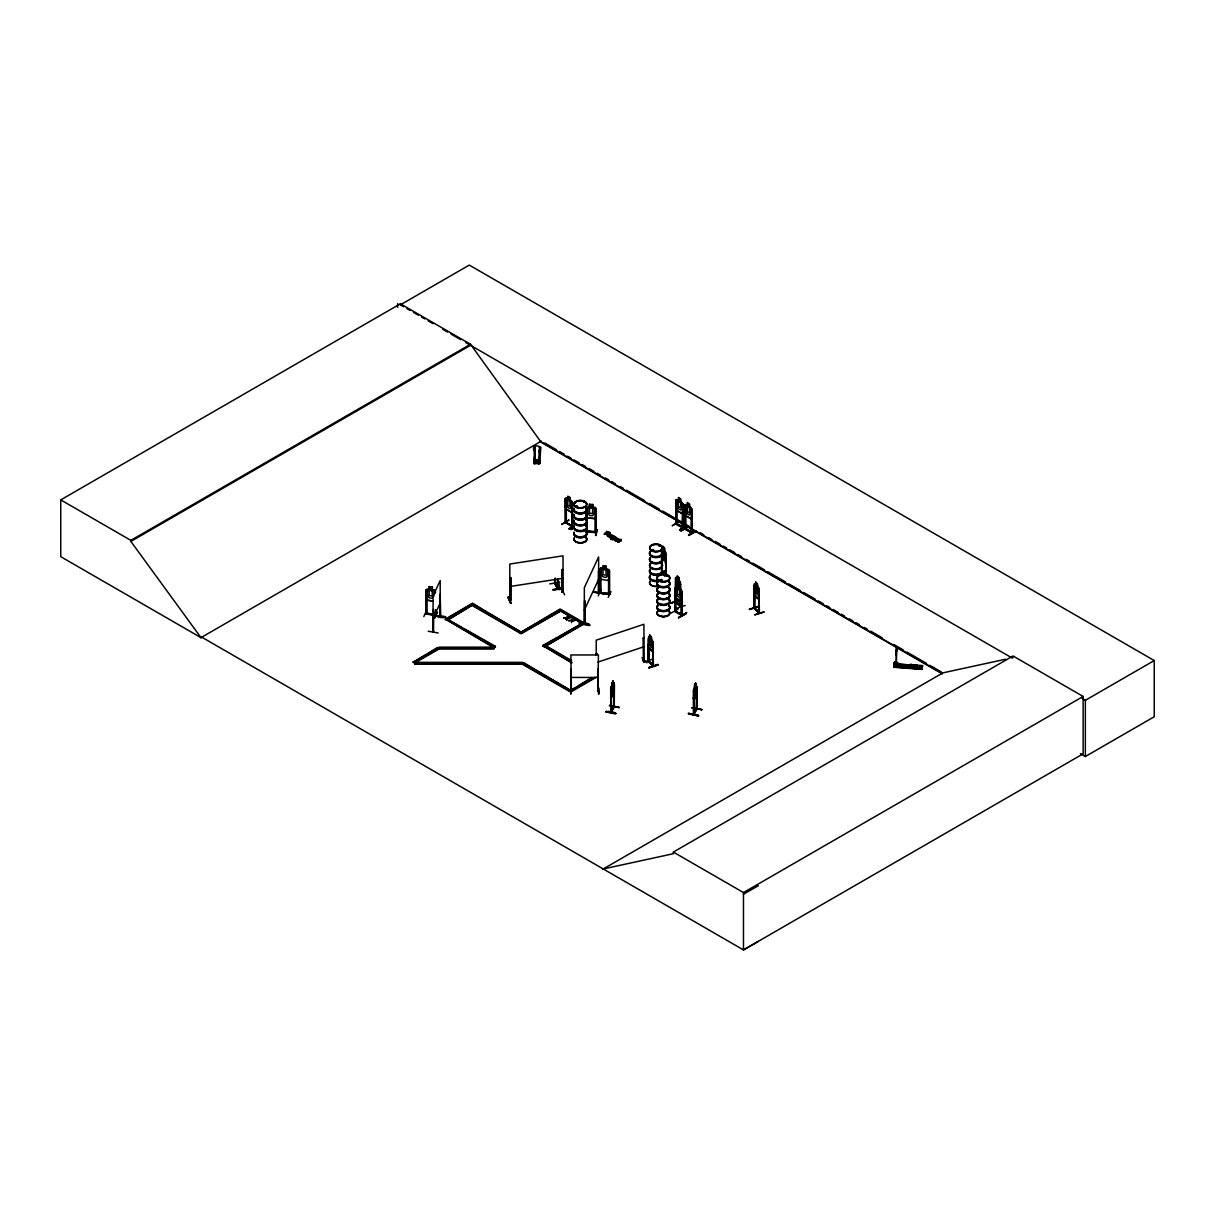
<?xml version="1.0" encoding="UTF-8"?>
<svg xmlns="http://www.w3.org/2000/svg" width="1215" height="1215" viewBox="0 0 1215 1215"><rect width="100%" height="100%" fill="white"/><g stroke="black" fill="none" stroke-linecap="round" stroke-linejoin="round"><path stroke-width="1.5" d="M539.46 461.67L534.236 461.715L534.236 463.173L535.207 454.562M896.579 648.658L896.23 665.698L896.564 648.491L896.017 650.42M894.832 662.631C890.231 663.633 903.246 662.433 894.787 662.327M894.802 662.084L894.604 665.44L894.453 662.646M895.987 663.451L895.106 663.223M896.624 651.574L896.67 650.693M428.227 631.253L438.144 632.969M535.162 461.442L534.448 450.476L535.162 461.32M535.147 448.851L533.917 463.553L534.737 449.185M535.147 448.411L535.253 446.771M534.615 463.553L535.192 452.8M534.965 463.568L535.177 458.161M536.028 460.47L536.028 462.778L536.028 460.47L537.607 460.364L537.607 462.809M536.392 460.774L537.227 459.938M536.848 461.244L536.954 459.862M538.67 458.055L538.336 463.431L538.731 457.888M539.065 452.512L539.293 448.927M539.141 458.222L538.67 463.629L539.384 463.295L539.49 460.181L539.096 461.351L534.737 461.26L534.342 460.075L534.342 461.548M539.323 458.237L539.718 463.659L540.827 447.5M539.794 452.876L540.417 447.15M538.594 461.518L539.323 450.583M896.138 651.301L895.926 655.25M895.895 663.147L895.015 662.722M579.494 622.657L589.488 624.616L584.263 623.705M584.931 600.833L585.007 623.386C581.772 620.212 601.41 629.507 579.373 623.341M598.631 592.191L598.281 593.603L598.98 593.148M894.255 666.169L894.164 666.944L921.881 669.025L922.489 665.577L919.679 665.364L919.011 668.615L922.033 668.387L894.24 666.367M894.604 664.878L894.817 663.922M921.972 668.25L921.79 669.389L894.073 667.308L894.179 665.045L920.469 666.868M922.322 666.959L894.665 664.559M922.413 666.579L922.489 665.577M696.377 695.603C698.124 684.956 694.175 705.9 693.355 697.729M605.875 711.869C611.813 709.56 625.148 717.139 605.89 711.777M688.525 713.934C719.477 720.298 667.825 708.892 698.306 715.817M688.692 713.615L698.458 715.544M688.692 713.251L698.458 715.134M896.609 664.119L922.489 665.866M537.212 461.093L536.924 461.108M613.742 706.887L610.72 712.446L611.54 712.005L611.251 687.356L612.968 680.886L611.98 683.817L612.649 681.782M611.479 711.337L614.501 706.128L611.145 712.491L611.115 689.437M693.401 714.435L693.446 713.615M693.446 714.435L696.696 708.998M694.13 714.131L697.076 709.059L696.742 686.505L696.408 709.56L697.106 709.074M696.408 708.74L697.152 708.193L693.795 713.357M586.86 531.973L586.951 509.267L586.025 509.191M589.381 507.05L589.396 504.225L592.753 504.483L592.631 507.384L594.302 508.432L594.302 513.596L592.631 515.692L589.488 515.449L587.817 513.11L587.817 507.946L589.488 507.156L589.503 504.331M594.97 518.562L587.058 518.03L594.97 518.562L596.094 515.965M586.131 530.833L596.033 531.851M592.738 507.308L592.753 504.483M594.925 507.399L596.109 508.478L595.882 532.686L596.003 508.493L594.925 507.399L587.088 506.883L586.025 507.794M595.122 509.875L596.049 509.951L595.122 509.875L595.001 532.58L595.122 531.532L596.109 531.821M595.471 535.496L596.884 529.512M894.179 665.045L896.989 665.258L896.989 666.428M897.551 663.937L896.943 666.959L896.943 665.486M909.671 664.605L909.002 667.855L909.671 664.605C915.229 662.342 910.081 672.366 912.48 664.818M914.986 665.015C911.447 669.237 919.436 669.83 917.796 665.228L914.986 665.304M575.986 506.67L576.958 506.184M577.262 506.837L577.11 506.594M577.626 506.351L576.457 506.017M584.643 502.205L583.716 502.418M651.589 550.182L653.564 550.046M652.425 550.258L652.85 549.636M659.229 546.036L659.927 545.581M659.517 546.31L659.654 545.581M659.654 579.859L660.869 580.011M660.702 580.026L660.003 579.631M666.64 576.153L667.688 576.305L667.05 575.834M665.577 563.304C662.858 561.634 670.938 565.081 662.054 559.143M610.781 695.755L610.674 688.298L613.712 682.39L614.213 707.434M610.781 688.328L611.16 686.688M652.531 640.518L653.123 666.26L648.02 661.142L648.582 636.569L653.123 642.097L652.44 651.726L648.506 647.701L647.944 644.466M759.01 596.58L758.494 598.813L759.117 596.55M555.422 583.853L554.997 578.31M557.898 587.635L558.11 588.03M644.026 660.641C641.687 661.689 644.421 657.892 644.193 660.596L643.904 624.267L596.231 640.168L596.231 655.158M643.008 660.717L643.904 659.593M670.832 602.974L679.823 600.043M694.19 713.266L693.401 713.615M643.601 662.418L652.592 659.092M749.64 609.505L758.6 606.498L749.427 609.307M683.119 511.348L682.298 513.717L676.679 510.482L676.026 507.247L676.816 510.376M685.579 515.524L684.835 512.35L685.503 515.57L691.122 518.82L691.943 516.436M681.964 598.889L681.159 601.106L675.737 597.871M682.04 598.843L681.22 601.228L675.601 597.977L674.933 594.758L675.677 597.932M536.939 460.576L536.559 459.847L536.939 460.713M509.708 600.21L510.832 600.301L510.801 577.763L509.814 577.717L510.71 577.565L510.573 599.997M566.843 619.422L567.587 617.585L570.686 617.19L567.587 618.055L566.843 619.878L566.251 619.073L566.843 619.878M571.582 622.612L572.432 618.192M566.949 617.721L563.806 618.131L566.949 617.721L567.694 615.458L567.678 617.676L570.686 617.66M566.251 619.544L566.858 617.645L563.806 617.66M567.678 617.676L568.271 615.792M608.244 580.39L609.474 577.854L608.32 580.497L600.635 579.312L599.663 576.335M433.406 609.581L433.406 632.089L433.527 609.322M440.605 616.688L440.194 594.181L440.407 617.007L440.544 616.142M435.456 615.686C460.971 616.476 430.52 621.381 435.502 611.692M433.482 632.043L433.087 630.919M433.087 631.739L433.072 595.866L440.194 580.527L440.194 616.658M598.463 592.297L598.357 593.588L598.6 570.594L598.737 593.695L598.6 556.941L584.339 587.635L584.324 623.842M579.358 623.432L579.494 622.642M593.801 592.282L603.931 593.467L593.938 591.933M508.326 596.99L511.12 603.172L508.386 596.96M508.295 597.37L510.573 603.247M561.679 524.546L569.045 519.99L561.755 524.197M573.829 527.538L570.853 529.543M672.32 525.852L679.671 521.281L672.381 525.488M688.495 526.839L681.205 530.591M688.449 526.687L681.129 530.94M678.183 609.019L670.893 613.226M909.686 665.942L911.888 665.866M426.632 591.583L425.736 591.447L426.632 591.583L426.662 614.122L426.738 591.386M433.831 596.276L433.831 591.113L432.206 589.943L432.343 587.042L429.047 586.587L429.153 589.472L427.513 590.141L427.513 595.304L429.153 597.765L432.206 598.236M432.92 601.121L426.784 600.164L425.797 597.188L426.89 600.028M432.312 589.867L432.343 587.042M434.454 590.125L435.578 591.341C433.497 589.123 428.166 587.756 425.766 589.837L425.812 614L432.95 615.048M423.792 616.597L426.465 610.841M425.964 613.681L425.766 612.861L432.95 614.456M433.072 618.344L440.194 603.005M434.317 618.238L437.005 612.011L434.393 617.812M437.127 612.436L434.454 618.192L437.491 612.497M602.898 568.499L600.666 568.164L608.29 569.334L609.444 570.488L609.474 594.606L609.368 570.458L606.194 568.954L606.194 566.19L602.898 565.734L603.005 568.62L601.379 569.288L601.379 574.452L603.005 576.912L606.057 577.383L607.697 575.424L607.697 570.26L606.057 569.091L606.194 566.19M600.499 570.731L599.603 570.594L600.499 570.731L600.696 593.026L599.587 592.859M584.339 610.127L598.6 579.418M608.563 571.764L609.459 571.9L608.563 571.764L608.548 594.484M600.802 589.639L598.205 595.836M600.696 568.104L599.633 568.985L599.511 593.087L609.566 594.393M599.815 592.039L600.362 592.434M608.548 593.664L600.605 592.647L609.566 593.573L608.366 593.846M608.366 594.424L609.429 594.363M608.183 597.385L610.993 591.583M570.883 668.615L570.944 691.031M566.342 522.951L566.266 506.048M571.87 525.67L572.705 525.776M675.92 524.014L683.194 528.145L683.21 503.967L680.81 501.613M676.284 522.997L676.709 524.394L676.892 507.338M683.103 527.325C665.987 518.425 687.918 528.722 682.511 526.961M678.41 500.413L677.211 500.641L678.41 508.72L680.658 510.011L681.843 508.478L680.81 498.849L678.41 497.467L678.41 500.413L675.935 499.881L675.98 523.999L683.468 527.963L682.724 505.091L682.374 527.705L682.724 505.091M691.927 532.413L684.728 528.206L685.412 528.631M691.472 532.033L692.277 533.081L685.032 528.859M691.32 532.869L691.548 515.798M675.905 610.902L674.811 610.613L675.631 611.084M675.13 610.462L675.631 611.904L675.798 594.849M681.387 592.738L682.298 592.981L681.387 592.738L681.281 615.215L681.706 614.213L682.374 615.504L675.13 611.282L681.752 614.274M682.39 615.458L681.615 615.018M614.426 684.501L614.258 707.449M609.581 705.566L619.21 707.722M693.856 714.557L693.902 689.437L695.512 682.936L695.587 685.883M694.646 684.971L695.618 682.952M694.646 685.898L695.299 684.789M694.099 691.593L694.175 714.147M696.408 709.56L697.076 686.581M693.704 699.916L696.241 695.527M692.064 707.996L702.012 709.606L692.231 707.646M678.684 588.592L679.519 587.24L678.836 577.459L678.745 580.269M648.81 660.671L647.96 660.277L653.457 666.124L652.911 643.16L652.561 665.82L653.366 666.033M648.795 661.507L648.324 647.929M754.849 607.758L753.999 607.363L754.576 607.94M754.576 608.761L754.059 585.767L754.576 608.761L755.776 582.061L757.477 583.747L758.175 588.349L757.325 594.879L754.895 590.247M759.421 613.195L758.965 590.247L758.57 612.861L759.436 613.165L754.318 608.092M675.996 602.458L676.315 601.547M676.254 602.306L676.254 596.687M680.005 605.799C681.342 608.016 677.879 603.111 679.99 599.056M652.06 549.742L653.062 550.562L652.941 549.742M651.999 550.106L652.895 549.894M659.35 546.082L659.988 545.915M659.031 580.163L659.836 579.692M510.71 599.466L509.708 599.39L510.816 599.208M510.786 600.271L509.799 600.407L509.814 564.049L563.001 555.817L563.183 592.176L562.302 591.492M562.089 591.28L562.97 591.082M584.734 623.827L584.688 601.349M611.236 711.701L611.449 711.99M696.863 709.514L696.271 684.44L693.431 690.393M648.84 661.568L648.795 648.4M661.674 555.878L662.023 559.204L662.145 548.026L663.193 549.377L662.357 549.453L662.357 554.617L664.453 559.356L665.197 552.855L664.605 548.223L663.041 546.492L664.605 548.223M555.331 583.048C552.658 579.935 563.441 601.896 558.095 579.555M539.794 447.484L539.141 447.484M533.856 463.538L539.794 463.629M534.858 463.568L535.238 463.371M538.108 463.614L538.792 463.598M618.693 540.888C618.739 543.773 616.506 541.024 618.268 539.688M617.858 540.113C621.381 536.498 610.462 539.582 616.688 541.283C613.59 538.048 618.526 538.807 618.116 539.354M651.787 550.365L653.397 550.365M659.138 580.011L660.003 579.813M660.611 580.238L659.76 580.724M660.869 580.588L659.107 580.36M571.733 501.218L572.584 502.676L572.569 526.839L565.248 522.663L565.309 498.59L567.861 499.076L567.785 496.176L570.184 497.558L571.217 507.187L570.017 508.705L567.785 507.414L566.585 504.514L566.585 499.35L567.785 499.122M565.385 498.666L566.16 497.998M574.543 503.572L575.303 503.025M685.564 504.544L692.034 509.07L692.018 533.233L684.804 529.057L684.835 504.924L687.31 505.47L687.234 502.554L689.634 503.936L690.667 513.581L689.467 515.099L687.234 513.808L686.035 510.907L686.035 505.744L687.234 505.516M684.835 504.924L685.64 504.498M570.746 688.161L570.853 693.719M610.158 535.511C610.583 525.837 598.205 538.321 608.396 532.762L610.143 532.793M615.959 538.989L615.534 540.326L617.22 540.979M618.222 540.447C620.394 536.666 611.084 540.736 617.22 540.508M599.587 592.039L599.83 592.829M557.442 588.409L557.472 579.099M911.66 666.367L909.686 666.215M201.872 637.222L201.083 637.693L60.75 556.667L60.75 499.897L400.403 303.796L470.524 344.27L540.645 441.531L942.111 673.323M400.403 303.796L400.403 304.844L469.279 265.083L1154.25 660.55L1154.25 716.744L1085.375 756.505L1080.454 753.649M60.75 499.897L130.871 540.371L470.524 344.27M758.342 941.443L743.474 949.917L201.781 637.176L200.976 637.632L130.871 541.419L470.524 345.318M200.976 637.632L541.434 441.075M565.309 498.59L565.598 522.526L572.842 526.672L572.098 503.8L571.84 526.505L572.098 503.8M565.598 500.048L566.084 523.103M570.184 500.322L571.703 501.294L566.114 498.15M572.751 504.179L571.84 503.936M565.598 521.706L565.856 523.058M571.764 525.791L566.084 522.511L572.386 525.958M573.48 525.958L569.045 528.874L573.829 526.566M569.045 528.874L573.526 526.353M573.799 526.505L569.455 529.102M570.898 529.224L573.769 527.857M570.837 529.573L573.829 528.009M446.756 618.936L495.431 646.334L494.004 647.853L445.343 619.058L472.514 603.369L521.174 632.165M445.343 619.756L471.086 604.189L521.174 633.106L560.115 611.327L521.174 633.805L472.711 605.829M604.478 534.433L607.88 532.474M604.478 533.962L608.396 532.762M609.004 533.886C615.458 536.711 602.336 536.301 609.383 535.147M608.973 535.739C609.125 536.255 605.647 534.691 609.763 535.268M610.158 535.04L606.984 534.873L608.563 535.967M608.259 536.62L611.099 534.98L609.505 534.068M610.948 538.23C611.464 540.69 615.246 538.61 611.631 538.868C607.439 539.141 618.435 541.283 615.838 537.334A1.823 1.063 0 0 0 615.063 536.681C609.793 535.572 606.649 540.083 612.314 535.147M609.429 537.288L612.8 535.435M675.935 499.881L675.98 524.06M613.332 536.802L613.833 536.043L612.375 535.678M676.239 501.339L676.709 524.394M613.864 538.473L615.443 537.562L612.74 537.516L613.864 538.944L611.844 537.744L613.833 536.043M616.461 537.546L612.831 539.43L610.446 538.534M619.65 539.384L620.06 540.553C621.685 541.662 621.472 538.594 619.984 539.582M619.574 539.809L617.979 540.736L615.959 539.445M621.305 539.384L617.585 541.525L618.936 542.239M620.06 540.553L618.177 541.799L618.936 541.784M445.343 619.058L494.004 647.155L494.004 649.023L438.949 649.023L414.619 663.071L413.191 662.251L437.522 647.489L438.949 648.309L494.004 648.309M683.377 505.47L682.466 505.243M413.191 662.251L426.176 654.748M429.411 652.88L437.522 648.202L438.949 649.023L438.949 647.155L494.004 647.155L495.431 646.334M676.679 510.482L682.39 513.672L683.043 504.012M438.949 648.309L414.619 662.357L413.191 661.537M685.716 506.822L684.804 506.579L685.716 506.822L685.792 529.345L685.169 528.115M689.634 506.716L691.107 507.642M691.289 532.899L691.548 510.179M692.201 510.558L691.289 510.33M691.122 518.82L685.564 515.509M679.671 529.71L687.022 525.533L679.732 529.77M680.081 530.363L687.371 526.141L679.671 530.18M680.795 530.818L688.495 526.368M688.541 534.828L695.846 530.651M584.582 600.787L584.445 623.735L544.092 647.033L584.445 623.037L560.115 608.988L519.762 632.985L560.115 609.687L563.35 611.57M688.905 535.496L696.195 531.228L688.571 535.223M571.87 663.071L542.68 645.514L581.605 623.735M542.68 646.213L557.275 637.784M560.51 635.916L579.98 624.677M414.619 663.527L523.862 662.752L572.037 691.274L544.745 675.51M541.525 673.657L523.862 663.451L522.45 664.271L414.619 664.225L414.619 662.357L522.526 662.357L522.45 664.271L570.625 692.094L596.368 677.226M675.145 588.85L675.631 611.904M677.332 587.741L677.135 579.631L678.684 581.226L678.684 586.389L677.135 584.795M679.641 586.405L677.332 584.977L677.332 587.923L676.132 588.151L676.132 593.315L677.332 596.216L679.565 597.507L680.764 595.988L680.764 590.824L679.565 589.214L679.732 586.359L677.332 585.159M681.19 590.065L682.116 591.477L682.116 615.641L682.04 591.477L675.616 586.845L674.887 611.57L681.995 615.61M675.631 611.312L682.04 614.775M681.311 615.185L681.63 600.089M678.593 617.676C703.045 602.67 662.509 626.758 686.293 613.697M678.653 617.645L685.989 613.469M591.705 677.575L570.625 690.454L575.485 687.644M578.735 685.761L591.705 678.274M522.45 663.572L570.625 691.381L594.758 677.454M602.458 869.424L942.916 672.852L1005.64 659.213M603.247 868.953L673.368 853.705L673.368 852.079L1013.021 655.979L1083.142 696.453L1083.142 753.816L743.474 949.917L743.474 892.554L1083.142 696.453M1013.021 657.604L1012.232 658.074L465.634 342.493M1082.125 698.428L1085.375 700.311L1154.25 660.55M743.474 894.194L758.342 885.72M587.012 531.137L586.07 531.122L595.882 531.836M596.109 532.641L585.979 531.881A6.531 3.767 0 0 1 581.226 537.516A6.531 3.767 0 0 1 574.057 532.808M644.026 659.821L643.251 660.094M425.827 613.727L433.041 614.836M426.738 613.256L425.63 613.089L425.766 613.955M434.681 615.367L435.608 615.458L435.593 609.611M600.605 592.404L599.511 592.267L599.694 593.117M609.322 594.606L599.618 593.102M613.454 539.171L612.071 537.82L615.063 537.152A1.823 1.063 0 0 1 615.838 537.805L616.461 538.002M643.1 638.209L644.087 638.103L643.1 638.209L643.343 660.899L643.008 659.897M647.155 662.828L641.976 657.725M755.684 584.855L755.684 582.091M759.071 589.214L758.479 587.65L759.162 613.347L759.117 589.169M759.421 590.718L758.646 590.353M649.645 634.989L651.437 636.66L652.121 641.262L651.27 647.792L648.856 643.145L649.736 634.959L649.736 637.723M648.324 638.574L648.537 661.674M749.397 609.338L758.631 606.179M597.993 662.054L643.904 646.745M653.381 643.616L652.607 643.267M754.925 614.805L764.083 612.102M754.849 614.79L763.87 611.828M657.786 664.316L648.81 667.703L658.029 664.954M648.856 667.673L657.816 664.726M649.083 667.931L658.014 664.924M677.18 578.522L676.299 578.78L677.135 587.012M675.798 579.358L675.95 587.422M679.823 581.362L680.506 582.911L678.79 580.269M679.99 589.7L680.309 583.975L680.764 590.065M680.764 584.445L679.99 584.081M680.081 599.906L671.09 603.293M670.817 603.005L680.051 600.21M675.996 601.881L680.446 606.209M676.208 608.457L685.184 605.48M661.568 548.481L661.568 572.614L666.382 571.035L661.507 572.189M664.605 551.003L665.547 552.202M662.054 548.178L666.078 553.736L666.033 575.971M665.623 575.485L665.942 554.784L666.352 575.88M661.902 573.04L661.568 571.733L662.099 572.311M661.735 572.022L666.169 570.898M549.757 583.883L559.75 582.274M553.053 589.472L562.909 588.03M553.068 589.882L562.925 588.136M553.205 590.171L563.046 588.409M572.022 525.412L572.447 526.809M682.648 526.702L683.103 528.145M562.089 569.622L563.092 569.683L562.089 569.622L562.211 592.358L562.196 569.82M562.196 592.297L563.092 591.948L562.302 592.312M561.862 589.078L564.595 594.834M910.308 665.577L911.66 665.79M509.814 586.526L563.001 578.31M567.678 617.205L570.686 617.19M563.806 618.131L566.858 617.645M574.877 619.604L572.326 620.789C575.728 621.594 574.801 618.769 575.424 620.394M568.529 620.394L571.688 619.984M574.877 620.075L572.417 620.409L575.424 619.923M568.529 620.865L571.597 620.85M693.826 713.812L694.145 713.418M510.042 600.438L509.799 599.587M577.14 506.64L576.305 506.807M577.216 507.08L576.062 506.564M685.169 528.935L684.926 505.015M675.267 611.358L675.008 587.422M597.947 668.63L597.947 691.107M598.448 688.222L598.782 694.175L598.463 687.751M571.354 691.305L570.883 654.961L598.418 654.961L597.947 691.305M612.831 683.772L612.831 692.079L611.798 693.795L611.251 692.52M438.949 647.853L494.004 647.853M570.883 677.438L598.418 677.438M435.532 615.489L445.373 617.311M612.375 536.149L613.757 536.453M585.979 509.404L586.906 509.465M586.025 531.669L596.049 532.428M922.55 665.972L894.741 663.724L894.119 666.746L921.881 669.025M896.473 664.696L920.56 666.412M896.442 665.015L920.484 666.822M909.002 667.567L911.827 667.779M613.454 538.701L613.119 537.713L615.443 537.562M759.162 612.527L754.378 607.865M675.996 601.638L675.403 601.091L676.269 601.455M593.816 592.13L603.825 593.649M429.153 586.708L432.206 587.179M434.697 592.616L435.593 592.753L434.606 592.814M426.814 600.104L432.95 601.045M426.83 613.302L433.041 614.258M694.418 684.789L694.57 687.599M614.061 682.784L613.742 707.479M614.061 690.196L613.727 693.522L611.145 697.866L613.621 693.507M692.094 707.874L701.86 709.803M619.194 707.373L609.398 705.444L619.179 707.373M557.715 588.971L554.648 583.489L554.708 579.661M652.744 549.575L653.594 550.182M609.034 534.372L610.507 535.177M685.306 529.436L685.457 506.959M691.927 533.233L691.943 509.055M653.062 664.833L648.43 661.082M896.473 648.461L896.898 649.919M597.355 529.573L596.033 535.511M400.403 304.844L403.669 306.727M406.934 308.61L410.199 310.493M413.449 312.377L418.34 315.201M421.605 317.085L424.87 318.968M428.136 320.851L433.026 323.676M442.807 329.326L447.697 332.151M450.962 334.034L460.743 339.668M676.74 499.456L682.253 502.63M544.715 442.959L556.181 449.58M559.462 451.479L564.383 454.319M567.648 456.202L570.928 458.101M574.209 459.984L579.13 462.824M582.41 464.722L585.676 466.621M588.956 468.504L593.877 471.344M597.157 473.243L600.423 475.126M605.343 477.966L608.624 479.864M611.904 481.748L615.17 483.646M620.09 486.486L623.371 488.369M626.651 490.268L644.679 500.671M649.585 503.511L659.426 509.191M662.691 511.075L674.173 517.696M677.438 519.595L682.359 522.435M685.64 524.318L688.92 526.216M700.387 532.838L703.667 534.737M708.573 537.562L711.853 539.46M715.134 541.358L720.055 544.198M723.335 546.082L726.6 547.98M729.881 549.863L734.802 552.704M738.082 554.602L741.347 556.485M746.268 559.325L749.549 561.224M752.829 563.107L764.296 569.729M767.576 571.627L785.604 582.031M788.869 583.929L800.351 590.551M803.616 592.434L815.098 599.071M818.363 600.954L823.284 603.794M826.565 605.693L829.845 607.576M833.125 609.474L838.031 612.314M841.312 614.198L844.592 616.096M849.498 618.936L852.778 620.819M856.059 622.718L859.339 624.601M864.26 627.441L867.525 629.34M870.806 631.223L882.272 637.86M893.754 644.482L903.58 650.146M906.861 652.045L926.529 663.39M929.794 665.288L941.276 671.91M539.566 441.379L674.386 519.215M677.666 521.114L942.354 673.93M685.792 528.753L691.836 532.352M606.589 531.259L610.143 533.248M619.255 539.627L621.366 540.842M616.324 538.761L617.858 539.657M566.6 613.438L582.82 622.809M568.271 616.263L567.694 615.458M571.658 660.611L545.505 645.514L548.785 648.111M485.484 611.57L472.514 603.369M488.734 613.438L519.549 631.238M552.05 649.995L563.487 656.586M566.752 658.484L570.017 660.368M542.68 645.514L571.87 662.372M450.006 620.819L461.366 627.365M464.601 629.249L495.431 647.033M673.368 852.079L743.474 892.554M652.971 666.169L652.911 650.648M680.4 607.06L680.309 598.965M598.539 694.099L598.494 687.796M661.902 572.219L664.742 575.819M613.302 536.316L611.965 536.392M758.555 587.68L754.621 583.671L754.044 584.248L754.014 608.335L759.117 613.302M758.555 598.646L754.652 594.758C753.133 586.42 754.561 599.618 758.585 598.782M754.895 608.077L758.904 612.087M648.613 647.656L652.501 651.559M648.84 660.975L652.865 665M678.836 577.459L677.18 575.758L677.135 578.705L675.419 577.839L675.479 586.951M679.793 581.438L675.95 577.398L675.57 585.266M557.898 588.455L557.822 579.039M557.624 588.941L557.761 579.616M663.329 547.403L664.21 549.377L663.329 548.33M661.643 550.106L662.054 573.07L662.372 559.872M664.742 575.242L661.643 572.584L664.423 575.91M555.377 583.337L557.791 587.756M507.885 597.446L510.619 603.202M911.812 665.942L910.901 666.853L909.61 666.048M693.902 694.585L694.448 695.876L696.028 691.016L695.481 683.088M586.04 515.145L587.058 518.03M665.456 552.172L665.972 553.767M659.031 580.451L659.001 580.299A6.44 3.721 0 0 1 661.75 579.418M693.461 697.744L693.811 699.946M570.822 687.751L570.853 694.19M1085.375 700.311L1085.375 756.505M897.596 662.54L897.596 663.997M894.559 662.069L894.604 665.44M693.355 690.348L693.431 714.572M680.764 599.435C684.379 617.493 677.56 598.858 675.449 602.017L680.506 607.075L680.446 599.527M680.446 582.896L680.4 590.369M680.309 583.975L680.309 589.594M612.861 680.856L612.937 683.802M610.705 688.282L610.781 712.491M600.59 570.534L600.605 593.224M586.951 509.267L587.012 531.957M572.417 502.721L572.417 510.087M555.331 578.249L555.377 583.929M555.058 579.601L555.027 583.99M538.989 461.822L538.989 462.991L534.63 462.9L534.63 461.73M397.654 303.583L397.654 307.304M130.871 540.371L130.871 541.419M669.07 587.999A6.531 3.767 0 0 1 663.405 593.664A6.531 3.767 0 0 1 657.755 587.999M668.994 588.394A6.44 3.721 0 0 1 663.405 593.968A6.44 3.721 0 0 1 657.831 588.394M668.964 593.224A6.409 3.706 0 0 1 663.405 598.782A6.409 3.706 0 0 1 657.862 593.224M668.994 593.36A6.455 3.721 0 0 1 663.405 598.949A6.455 3.721 0 0 1 657.816 593.36M669.07 581.803A6.531 3.767 0 0 1 663.405 587.452A6.531 3.767 0 0 1 657.755 581.803M658.788 581.028A6.531 3.767 0 0 1 661.719 580.041M668.994 587.346A6.44 3.721 0 0 1 663.405 592.935A6.44 3.721 0 0 1 657.831 587.346M668.979 582.198A6.424 3.706 0 0 1 663.405 587.756A6.424 3.706 0 0 1 657.847 582.198M658.864 581.423A6.424 3.706 0 0 1 661.75 580.466M669.07 587.68A6.531 3.767 0 0 1 663.405 593.345A6.531 3.767 0 0 1 657.755 587.68M669.07 581.484A6.531 3.767 0 0 1 663.405 587.134A6.531 3.767 0 0 1 657.755 581.484M658.788 580.709A6.531 3.767 0 0 1 661.719 579.722M668.994 581.15A6.44 3.721 0 0 1 663.405 586.724A6.44 3.721 0 0 1 657.831 581.15M669.07 605.678A6.531 3.767 0 0 1 663.405 611.342A6.531 3.767 0 0 1 657.755 605.678M668.994 606.072A6.44 3.721 0 0 1 663.405 611.646A6.44 3.721 0 0 1 657.831 606.072M668.964 610.902A6.409 3.706 0 0 1 663.405 616.461A6.409 3.706 0 0 1 657.862 610.902M668.964 594.181A6.409 3.706 0 0 1 663.405 599.724A6.409 3.706 0 0 1 657.862 594.181M668.994 611.039A6.455 3.721 0 0 1 663.405 616.628A6.455 3.721 0 0 1 657.816 611.039M668.979 611.282A6.424 3.706 0 0 1 663.405 616.84A6.424 3.706 0 0 1 657.847 611.282M668.994 593.831A6.455 3.721 0 0 1 663.405 599.42A6.455 3.721 0 0 1 657.816 593.831M669.07 599.481A6.531 3.767 0 0 1 663.405 605.131A6.531 3.767 0 0 1 657.755 599.481M668.994 605.024A6.44 3.721 0 0 1 663.405 610.613A6.44 3.721 0 0 1 657.831 605.024M668.979 599.876A6.424 3.706 0 0 1 663.405 605.434A6.424 3.706 0 0 1 657.847 599.876M669.07 605.359A6.531 3.767 0 0 1 663.405 611.024A6.531 3.767 0 0 1 657.755 605.359M669.07 599.162A6.531 3.767 0 0 1 663.405 604.812A6.531 3.767 0 0 1 657.755 599.162M668.994 598.828A6.44 3.721 0 0 1 663.405 604.402A6.44 3.721 0 0 1 657.831 598.828M534.448 450.598A3.448 2.81 3.6 0 1 534.448 446.619A3.448 2.81 3.6 0 1 539.308 446.725A3.448 2.81 3.6 0 1 539.308 450.704M585.903 519.458A6.394 3.691 0 0 1 581.21 524.971A6.394 3.691 0 0 1 574.194 520.354M585.949 508.402A6.44 3.721 0 0 1 581.21 513.945A6.44 3.721 0 0 1 574.148 509.298M585.934 507.369A6.424 3.706 0 0 1 581.21 512.897A6.424 3.706 0 0 1 574.163 508.265M585.949 514.613A6.44 3.721 0 0 1 581.21 520.157A6.44 3.721 0 0 1 574.148 515.509M586.025 514.218A6.531 3.767 0 0 1 581.226 519.838A6.531 3.767 0 0 1 574.057 515.13M586.025 513.899A6.531 3.767 0 0 1 581.226 519.519A6.531 3.767 0 0 1 574.057 514.811M585.949 513.565A6.44 3.721 0 0 1 581.21 519.109A6.44 3.721 0 0 1 574.148 514.461M586.025 508.022A6.531 3.767 0 0 1 581.226 513.641A6.531 3.767 0 0 1 574.057 508.933M586.025 507.703A6.531 3.767 0 0 1 581.226 513.322A6.531 3.767 0 0 1 574.057 508.614M585.919 520.369A6.409 3.706 0 0 1 581.21 525.898A6.409 3.706 0 0 1 574.179 521.265M585.903 537.136A6.394 3.691 0 0 1 581.21 542.649A6.394 3.691 0 0 1 574.194 538.032M585.949 526.08A6.44 3.721 0 0 1 581.21 531.623A6.44 3.721 0 0 1 574.148 526.976M585.934 525.047A6.424 3.706 0 0 1 581.21 530.575A6.424 3.706 0 0 1 574.163 525.943M585.949 532.292A6.44 3.721 0 0 1 581.21 537.835A6.44 3.721 0 0 1 574.148 533.188M586.025 531.578A6.531 3.767 0 0 1 581.226 537.197A6.531 3.767 0 0 1 574.057 532.489M585.949 531.244A6.44 3.721 0 0 1 581.21 536.787A6.44 3.721 0 0 1 574.148 532.14M586.025 525.7A6.531 3.767 0 0 1 581.226 531.319A6.531 3.767 0 0 1 574.057 526.611M586.025 525.381A6.531 3.767 0 0 1 581.226 531.001A6.531 3.767 0 0 1 574.057 526.292M585.949 537.486A6.44 3.721 0 0 1 581.21 543.029A6.44 3.721 0 0 1 574.148 538.382M585.949 537.258A6.455 3.721 0 0 1 581.21 542.816A6.455 3.721 0 0 1 574.133 538.154M661.659 557.882A6.531 3.767 0 0 1 656.009 563.547A6.531 3.767 0 0 1 650.344 557.882M661.568 558.277A6.424 3.706 0 0 1 656.009 563.836A6.424 3.706 0 0 1 650.435 558.277M661.598 563.259A6.455 3.721 0 0 1 656.009 568.848A6.455 3.721 0 0 1 650.42 563.259M661.598 563.471A6.455 3.721 0 0 1 656.009 569.06A6.455 3.721 0 0 1 650.42 563.471M661.659 551.686A6.531 3.767 0 0 1 656.009 557.336A6.531 3.767 0 0 1 650.344 551.686M661.583 557.229A6.44 3.721 0 0 1 656.009 562.818A6.44 3.721 0 0 1 650.42 557.229M661.583 552.066A6.44 3.721 0 0 1 656.009 557.655A6.44 3.721 0 0 1 650.42 552.066M661.659 557.563A6.531 3.767 0 0 1 656.009 563.228A6.531 3.767 0 0 1 650.344 557.563M661.659 551.367A6.531 3.767 0 0 1 656.009 557.017A6.531 3.767 0 0 1 650.344 551.367M661.568 551.033A6.424 3.706 0 0 1 656.009 556.607A6.424 3.706 0 0 1 650.435 551.033M657.695 581.089A6.531 3.767 0 0 1 650.83 579.752A6.531 3.767 0 0 1 650.344 575.561M657.664 581.393A6.424 3.706 0 0 1 650.906 580.071A6.424 3.706 0 0 1 650.435 575.956M657.664 586.222A6.394 3.691 0 0 1 650.921 584.901A6.394 3.691 0 0 1 650.465 580.8M661.552 564.033A6.409 3.706 0 0 1 656.009 569.592A6.409 3.706 0 0 1 650.45 564.033M657.68 586.389A6.455 3.721 0 0 1 650.891 585.053A6.455 3.721 0 0 1 650.42 580.922M661.598 563.714A6.455 3.721 0 0 1 656.009 569.303A6.455 3.721 0 0 1 650.42 563.714M661.659 569.364A6.531 3.767 0 0 1 656.009 575.014A6.531 3.767 0 0 1 650.344 569.364M657.664 580.36A6.424 3.706 0 0 1 650.906 579.023A6.424 3.706 0 0 1 650.435 574.923M661.583 569.744A6.44 3.721 0 0 1 656.009 575.333A6.44 3.721 0 0 1 650.42 569.744M657.695 580.77A6.531 3.767 0 0 1 650.83 579.433A6.531 3.767 0 0 1 650.344 575.242M661.659 569.045A6.531 3.767 0 0 1 656.009 574.695A6.531 3.767 0 0 1 650.344 569.045M661.568 568.711A6.424 3.706 0 0 1 656.009 574.285A6.424 3.706 0 0 1 650.435 568.711M606.042 711.474L615.823 713.494L606.027 711.534M572.493 510.042L571.749 512.381L566.114 509.131L565.309 506.002L566.129 509.131L571.673 512.426L572.584 510.103M612.831 684.698L611.798 691.593L612.831 684.698M695.481 686.779L694.448 693.674L695.481 686.779M472.514 605.009L448.183 619.756L472.514 605.009M597.036 653.548L596.231 653.822L597.036 653.548M592.069 505.045L590.05 504.893L590.05 505.82L592.069 505.972L592.069 505.045M592.631 508.31L589.488 508.083L589.488 513.246L592.631 513.474L592.631 508.31M605.51 566.691L603.551 566.387L603.551 567.314L605.51 567.618L605.51 566.691M606.057 570.002L603.005 569.531L603.005 574.695L606.057 575.166L606.057 570.002M431.659 587.559L429.7 587.255L429.7 588.166L431.659 588.47L431.659 587.559M432.206 590.87L429.153 590.384L429.153 595.547L432.206 596.018L432.206 590.87M680.248 499.168L678.821 498.347L680.248 500.094L680.248 499.168M689.072 504.271L687.629 503.435L689.072 505.182L689.072 504.271M680.658 502.63L678.41 501.339L678.41 506.503L680.658 507.794L680.658 502.63M689.467 507.718L687.234 506.427L687.234 511.591L689.467 512.882L689.467 507.718M569.622 497.877L568.18 497.041L569.622 498.803L569.622 497.877M570.017 501.339L567.785 500.048L567.785 505.212L570.017 506.503L570.017 501.339M679.17 586.678L677.727 585.843L679.17 587.604L679.17 586.678M679.565 590.141L677.332 588.85L677.332 594.014L679.565 595.304L679.565 590.141M583.018 623.857L558.687 609.808L583.018 623.857M757.036 584.005L756.019 582.987L757.036 584.916L757.036 584.005M757.325 587.513L755.745 585.919L755.745 591.082L757.325 592.662L757.325 587.513M650.997 636.903L649.979 635.885L650.997 637.829L650.997 636.903M651.27 640.411L649.691 638.832L649.691 643.996L651.27 645.575L651.27 640.411M678.41 577.717L677.408 576.685L678.41 578.629L678.41 577.717M664.453 551.975L663.086 550.334L663.086 555.498L664.453 557.138L664.453 551.975M611.145 697.866L610.811 695.679L611.039 697.85M663.193 549.377L663.147 546.461L663.086 549.408M660.185 581.043A6.44 3.721 0 0 0 669.845 577.824A6.44 3.721 0 0 0 660.185 574.604A6.44 3.721 0 0 0 660.185 581.043M660.201 581.56A6.409 3.706 0 0 0 669.83 578.34A6.409 3.706 0 0 0 660.201 575.135A6.409 3.706 0 0 0 660.201 581.56M660.185 581.241A6.455 3.721 0 0 0 669.86 578.021A6.455 3.721 0 0 0 660.185 574.786A6.455 3.721 0 0 0 660.185 581.241M577.155 507.262A6.44 3.721 0 0 0 586.815 504.043A6.44 3.721 0 0 0 577.155 500.823A6.44 3.721 0 0 0 577.155 507.262M577.155 507.748A6.409 3.706 0 0 0 586.784 504.544A6.409 3.706 0 0 0 577.155 501.339A6.409 3.706 0 0 0 577.155 507.748M577.14 507.475A6.455 3.721 0 0 0 586.815 504.24A6.455 3.721 0 0 0 577.14 501.02A6.455 3.721 0 0 0 577.14 507.475M581.21 525.351A6.424 3.706 0 0 0 585.934 519.823A6.44 3.721 0 0 1 581.21 525.412A6.44 3.721 0 0 1 574.148 520.764A6.424 3.706 0 0 0 581.21 525.351M652.789 550.896A6.44 3.721 0 0 0 662.448 547.676A6.44 3.721 0 0 0 652.789 544.457A6.44 3.721 0 0 0 652.789 550.896M652.804 551.413A6.409 3.706 0 0 0 662.418 548.208A6.409 3.706 0 0 0 652.804 545.003A6.409 3.706 0 0 0 652.804 551.413M652.774 551.124A6.455 3.721 0 0 0 662.448 547.904A6.455 3.721 0 0 0 652.774 544.669A6.455 3.721 0 0 0 652.774 551.124"/></g></svg>
